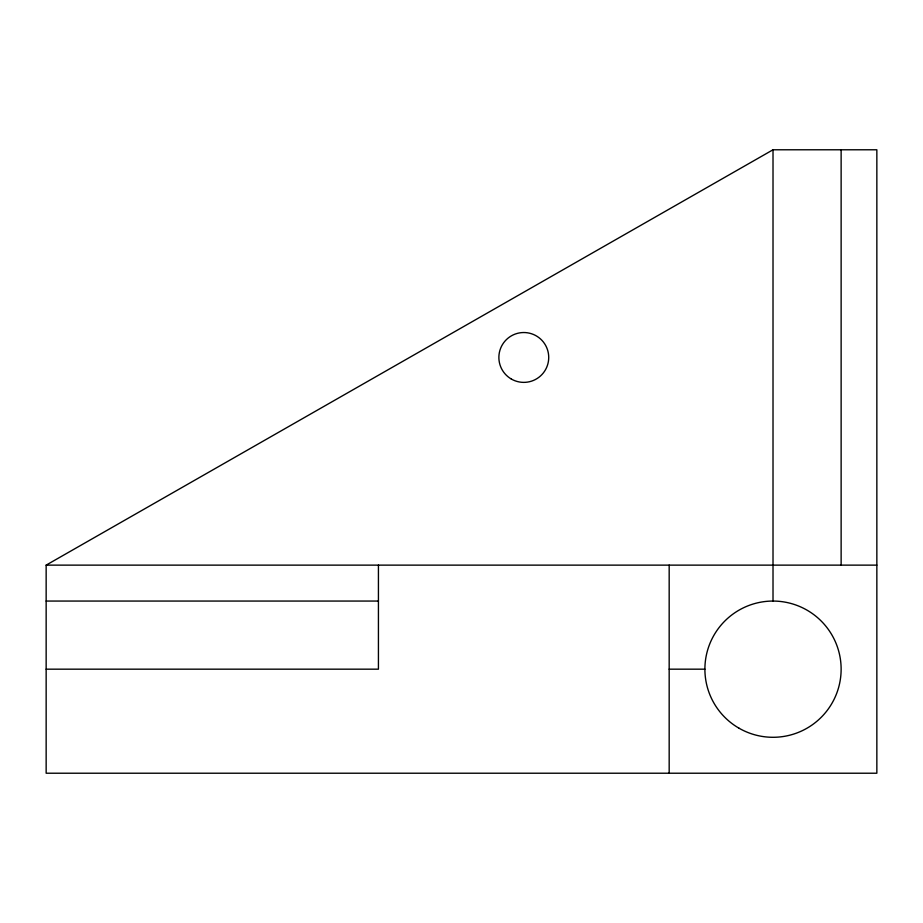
<?xml version="1.0" encoding="UTF-8"?>
<svg xmlns="http://www.w3.org/2000/svg" width="923" height="923" viewBox="0 0 923 923"><rect width="100%" height="100%" fill="white"/><g stroke="black" fill="none" stroke-linecap="round" stroke-linejoin="round"><path stroke-width="1.38" d="M46.15 565.13L773.013 149.78L876.85 149.78L876.85 773.22L46.15 773.22L46.15 565.13L876.85 565.13M46.15 601.058L378.43 601.058M46.15 669.175L378.43 669.175L378.43 565.13M669.175 669.175L704.895 669.175M841.13 149.78L841.13 565.13M773.013 149.78L773.013 601.058M669.175 565.13L669.175 773.22M738.954 728.166A68.117 68.117 0 0 0 841.13 669.175A68.117 68.117 0 0 0 738.954 610.184A68.117 68.117 0 0 0 738.954 728.166M511.342 379.041A24.921 24.921 0 0 0 548.724 357.455A24.921 24.921 0 0 0 511.342 335.868A24.921 24.921 0 0 0 511.342 379.041"/></g></svg>
